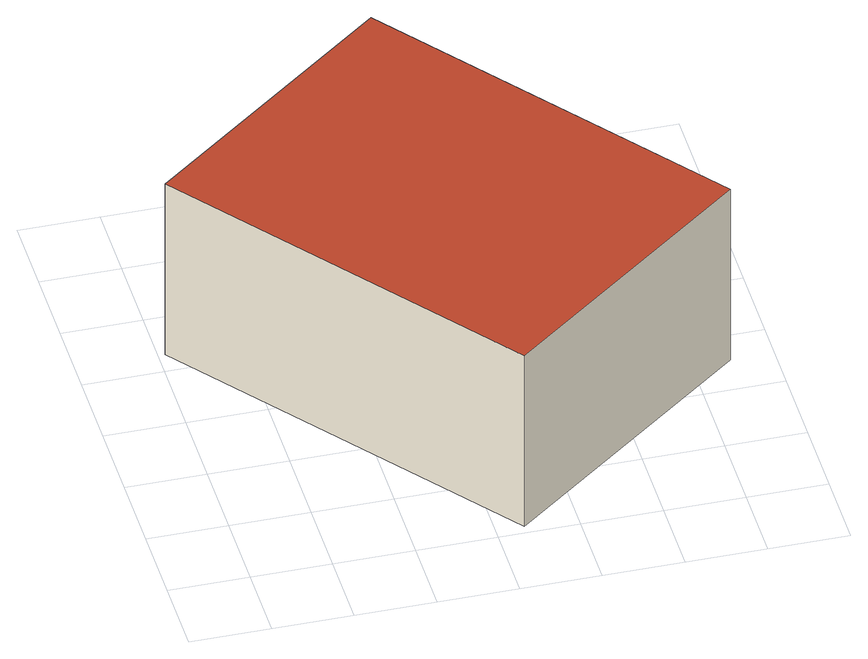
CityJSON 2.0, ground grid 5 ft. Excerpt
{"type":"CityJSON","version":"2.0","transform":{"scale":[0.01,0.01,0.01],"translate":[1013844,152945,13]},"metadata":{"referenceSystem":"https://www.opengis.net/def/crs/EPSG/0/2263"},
"CityObjects":{
"building1":{"type":"Building","attributes":{"name":"Bldg_2210023201","BIN":"3418312"},"geometry":[{"type":"MultiSurface","lod":"2","boundaries":[[[0,1,2,3]],[[4,5,6,7]],[[0,3,7,6]],[[1,0,6,5]],[[2,1,5,4]],[[3,2,4,7]]],"semantics":{"surfaces":[{"type":"RoofSurface","BIN":"3418312"},{"type":"GroundSurface"},{"type":"WallSurface"}],"values":[0,1,2,2,2,2]}}]}
},
"vertices":[
[1602,3369,1279],[41,2153,1279],[1672,60,1279],[3233,1276,1279],[1672,60,6],[41,2153,6],[1602,3369,6],[3233,1276,6]
]}
